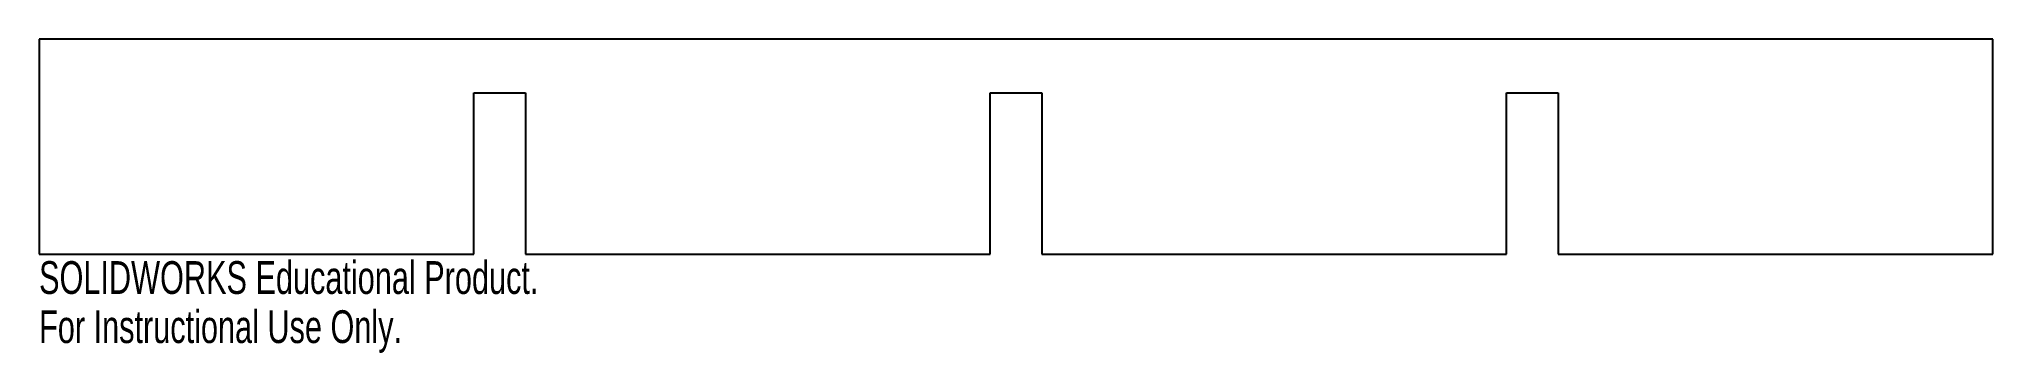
# Model space of a CAD drawing. Header units: millimetres. Extents: x -288 to 0, y -15 to 32.
import ezdxf

# ---------------------------------------------------------------- set-up
doc = ezdxf.new("R2010")
doc.units = ezdxf.units.MM
doc.styles.add('SLDTEXTSTYLE0', font='TXT', dxfattribs={"width": 0.7})

msp = doc.modelspace()

# ---------------------------------------------------------------- linework, layer by layer
at = {"color": 7, "linetype": 'Continuous'}
for p, q in [((0, 31.75), (-288.29, 31.75)), ((-288.29, 31.75), (-288.29, 0)), ((0, 0), (0, 31.75)), ((-224.16, 0), (-224.16, 23.81)), ((-224.16, 23.81), (-216.53, 23.81)), ((-216.53, 23.81), (-216.53, 0)), ((-147.96, 0), (-147.96, 23.81)), ((-147.96, 23.81), (-140.34, 23.81)), ((-140.34, 23.81), (-140.34, 0)), ((-71.75, 0), (-71.75, 23.81)), ((-71.75, 23.81), (-64.14, 23.81)), ((-64.14, 23.81), (-64.14, 0)), ((-288.29, 0), (-224.16, 0)), ((-216.53, 0), (-147.96, 0)), ((-140.34, 0), (-71.75, 0)), ((-64.14, 0), (0, 0))]:
    msp.add_line(p, q, dxfattribs=at)

# ---------------------------------------------------------------- texts
at = {"color": 7, "linetype": 'Continuous', "char_height": 4.8336, "attachment_point": 1, "style": 'SLDTEXTSTYLE0'}
for s, insert in [('SOLIDWORKS Educational Product.', (-288.29, -1.02)), ('For Instructional Use Only.', (-288.29, -8.27))]:
    msp.add_mtext(s, dxfattribs=dict(at, insert=insert))

doc.saveas('drawing.dxf')
